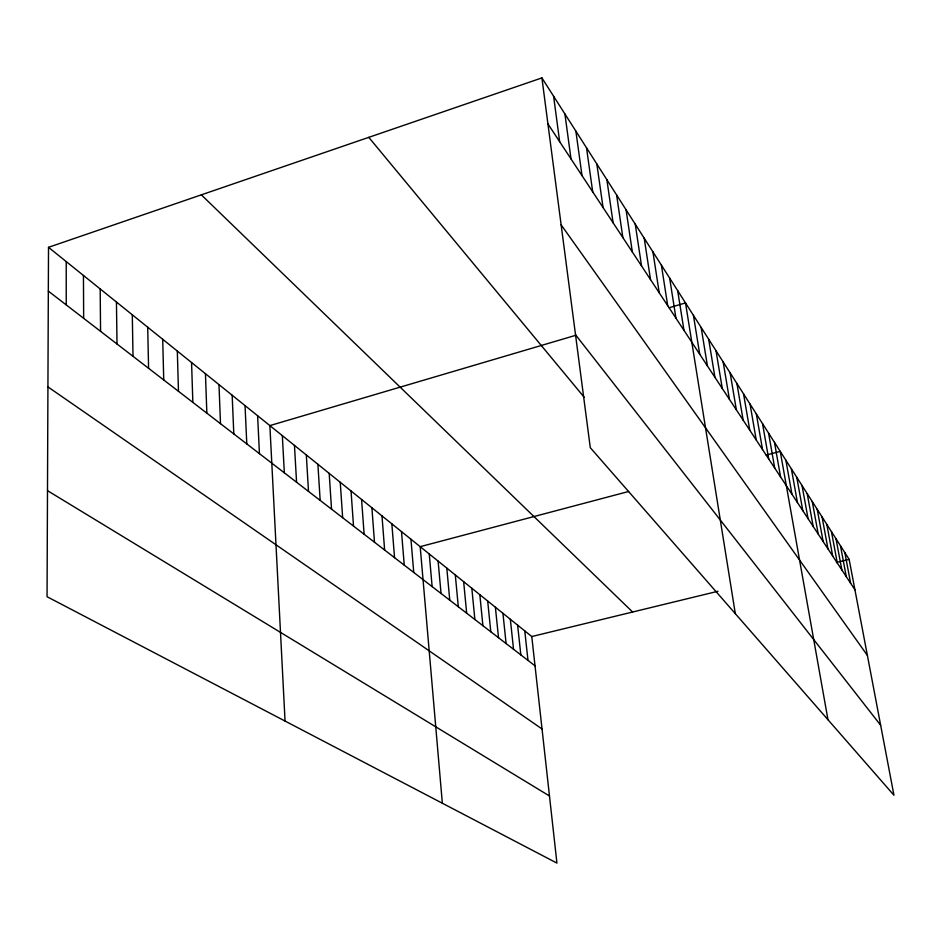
<?xml version="1.0" encoding="UTF-8"?>
<svg xmlns="http://www.w3.org/2000/svg" width="941" height="941" viewBox="0 0 941 941"><rect width="100%" height="100%" fill="white"/><g stroke="black" fill="none" stroke-linecap="round" stroke-linejoin="round"><path stroke-width="1.41" d="M48.509 247.318L47.05 596.712L556.931 863.097L531.771 636.539L48.509 247.318L541.91 77.903L849.147 559.366L893.95 795.239L590.289 447.681L541.91 77.903M575.986 335.243L269.867 425.603L285.052 721.053M669.133 307.754L685.507 302.92L735.309 613.661M628.623 491.496L420.192 546.674L442.352 803.238M766.209 455.079L780.23 451.374L827.974 719.736M531.771 636.539L718.018 591.254M836.408 562.471L849.147 559.366M47.497 490.661L549.473 795.992M47.932 386.892L542.028 728.957M48.332 291.122L535.017 665.816M201.339 194.846L632.634 612.015M368.778 137.351L584.267 397.349M575.516 334.737L880.647 725.229M561.13 224.817L867.39 655.407M547.933 123.894L854.922 589.772M844.853 552.638L850.652 583.302M840.478 545.78L846.3 576.692M836.008 538.781L841.854 569.952M831.444 531.641L837.325 563.071M826.798 524.349L832.703 556.049M822.058 516.915L827.974 548.885M817.211 509.316L823.152 541.569M812.259 501.565L818.235 534.1M807.202 493.649L813.2 526.466M802.038 485.556L808.06 518.667M796.768 477.287L802.814 510.692M791.381 468.841L797.439 502.541M785.864 460.208L791.946 494.213M774.467 442.341L780.595 476.981M768.574 433.095L774.714 468.065M762.539 423.638L768.703 458.926M756.352 413.958L762.539 449.586M750.036 404.054L756.235 440.012M743.555 393.903L749.777 430.213M736.921 383.505L743.155 420.156M730.122 372.848L736.368 409.864M723.147 361.92L729.416 399.302M716.007 350.722L722.276 388.48M708.667 339.231L714.948 377.365M701.151 327.444L707.444 365.967M693.423 315.341L699.728 354.251M677.673 290.651L683.978 330.362M669.639 278.065L675.944 318.164M661.394 265.139L667.698 305.649M652.925 251.87L659.218 292.792M644.22 238.226L650.513 279.571M635.269 224.205L641.55 265.974M626.071 209.784L632.34 252M616.614 194.963L622.86 237.602M606.874 179.696L613.097 222.794M596.841 163.981L603.052 207.549M586.514 147.796L592.701 191.835M575.88 131.128L582.02 175.638M564.906 113.932L571.011 158.923M553.59 96.205L559.66 141.691M524.76 630.893L527.995 660.406M517.621 625.142L520.832 654.901M510.351 619.284L513.539 649.278M502.941 613.309L506.105 643.562M495.378 607.227L498.53 637.727M487.673 601.028L490.802 631.776M479.828 594.7L482.909 625.706M471.817 588.243L474.876 619.519M463.642 581.667L466.677 613.203M455.303 574.951L458.302 606.757M446.799 568.093L449.763 600.182M438.106 561.107L441.035 593.465M429.249 553.967L432.131 586.608M410.946 539.228L413.746 572.457M401.501 531.618L404.254 565.141M391.844 523.843L394.55 557.672M381.987 515.891L384.634 550.038M371.895 507.775L374.494 542.228M361.579 499.471L364.12 534.241M351.04 490.967L353.51 526.078M340.242 482.286L342.653 517.715M329.197 473.382L331.538 509.163M317.893 464.278L320.163 500.4M306.319 454.962L308.507 491.437M294.462 445.411L296.568 482.239M282.324 435.624L284.347 472.829M257.611 415.722L259.445 453.656M245.048 405.606L246.789 443.905M232.168 395.244L233.803 433.919M218.971 384.61L220.5 423.673M205.444 373.706L206.855 413.17M191.564 362.532L192.846 402.383M177.32 351.064L178.484 391.327M162.711 339.289L163.734 379.964M147.702 327.209L148.584 368.307M132.293 314.8L133.01 356.321M116.449 302.037L117.013 344.006M100.181 288.934L100.569 331.338M83.443 275.454L83.655 318.317M66.223 261.586L66.246 304.919"/></g></svg>
